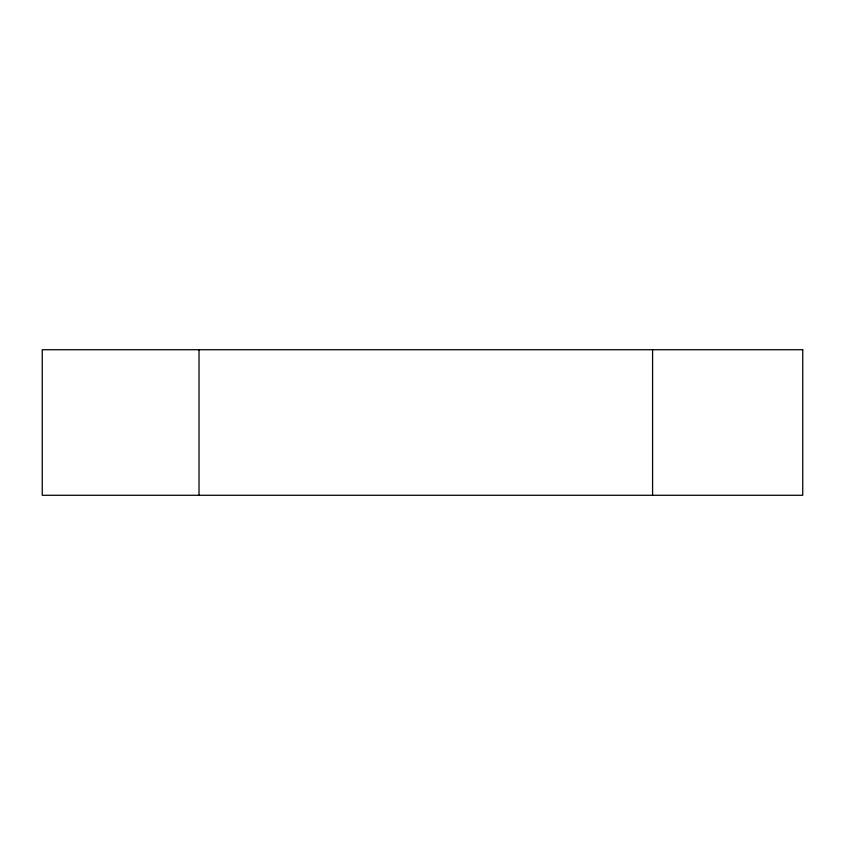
<?xml version="1.0" encoding="UTF-8"?>
<svg xmlns="http://www.w3.org/2000/svg" width="845" height="845" viewBox="0 0 845 845"><rect width="100%" height="100%" fill="white"/><g stroke="black" fill="none" stroke-linecap="round" stroke-linejoin="round"><path stroke-width="1.27" d="M652.583 349.724L652.583 495.276M199.029 349.724L199.029 495.276M802.75 349.724L42.25 349.724L42.25 495.276L802.75 495.276L802.75 349.724"/></g></svg>
